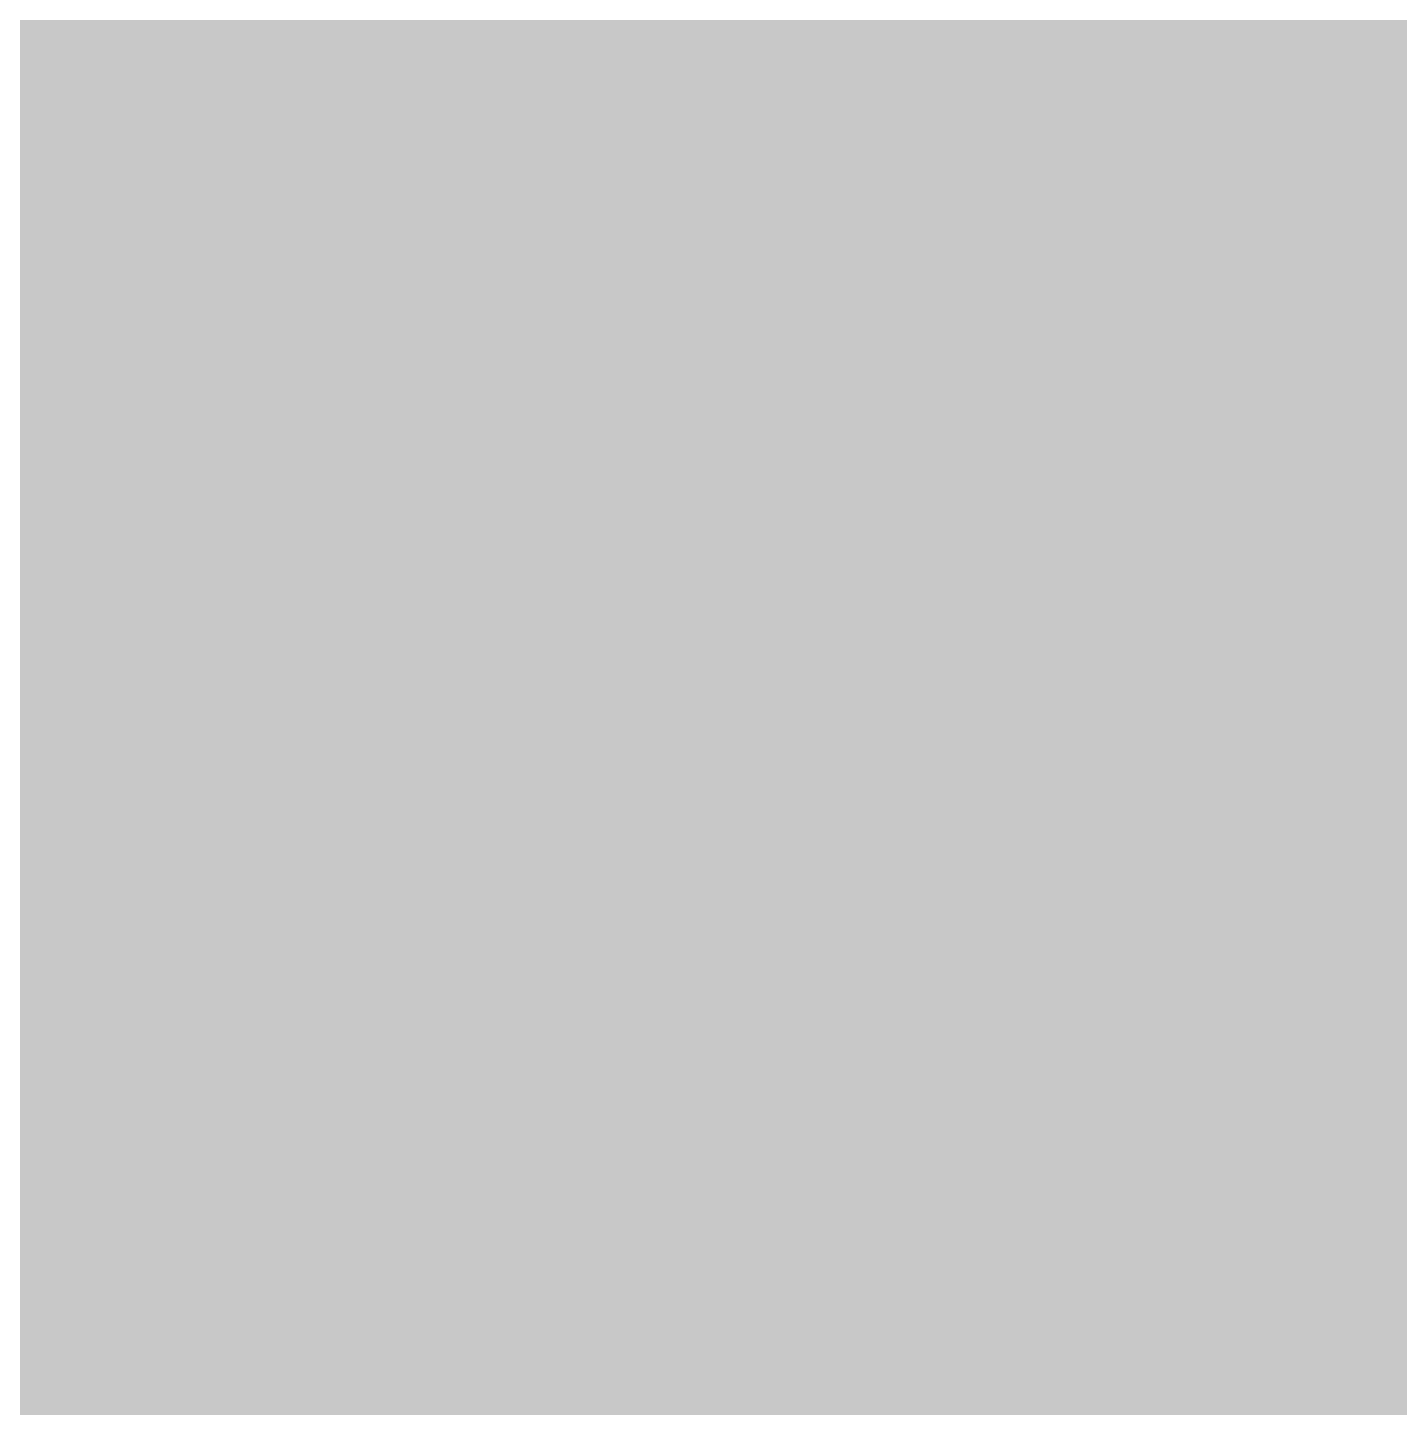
# Model space of a CAD drawing. Header units: millimetres. Extents: x 0 to 590, y 2 to 420.
# Drawn here: x 474.87 to 487.2, y 33.01 to 45.41 of the extents above; entities that cross this region are included whole.
import ezdxf
from ezdxf.xclip import XClip

# ---------------------------------------------------------------- set-up
doc = ezdxf.new("R2010")
doc.units = ezdxf.units.MM
doc.header["$MEASUREMENT"] = 0
doc.layers.get('0').update_dxf_attribs({"linetype": 'CONTINUOUS'})

# ---------------------------------------------------------------- blocks, each defined once
blk = doc.blocks.new('MF28FC3F0')
at = {"true_color": 0xffffff}
for points in [[(0, 420.2), (0, 2.206), (590.355, 2.206), (590.355, 420.2)], [(0, 420.2), (0, 2.437), (590.355, 2.437), (590.355, 420.2)]]:
    blk.add_hatch(color=0, dxfattribs=at).paths.add_polyline_path(points)

msp = doc.modelspace()

# ---------------------------------------------------------------- hatches: boundary and pattern name
at = {"true_color": 0x000007}
h = msp.add_hatch(color=0, dxfattribs=at)
edge = h.paths.add_edge_path()
edge.add_spline(control_points=[(483.197, 41.526), (483.197, 42.234), (483.395, 42.81), (483.806, 43.238), (483.806, 43.238), (484.218, 43.683), (484.712, 43.897), (485.305, 43.897), (485.305, 43.897), (485.799, 43.897), (486.194, 43.732), (486.507, 43.42), (486.507, 43.42), (486.819, 43.09), (486.984, 42.662), (486.984, 42.119), (486.984, 42.119), (486.984, 41.724), (486.902, 41.378), (486.737, 41.049), (486.737, 41.049), (486.622, 40.785), (486.474, 40.571), (486.293, 40.406), (486.293, 40.406), (486.111, 40.225), (485.93, 40.077), (485.716, 39.978), (485.716, 39.978), (485.453, 39.847), (485.156, 39.781), (484.86, 39.781), (484.86, 39.781), (484.547, 39.781), (484.251, 39.863), (483.987, 40.011), (483.987, 40.011), (483.724, 40.159), (483.526, 40.373), (483.395, 40.653), (483.395, 40.653), (483.263, 40.917), (483.197, 41.213), (483.197, 41.526)], knot_values=[0, 0, 0, 0, 0.022727, 0.022727, 0.022727, 0.022727, 0.045455, 0.045455, 0.045455, 0.045455, 0.068182, 0.068182, 0.068182, 0.068182, 0.090909, 0.090909, 0.090909, 0.090909, 0.113636, 0.113636, 0.113636, 0.113636, 0.136364, 0.136364, 0.136364, 0.136364, 0.159091, 0.159091, 0.159091, 0.159091, 0.181818, 0.181818, 0.181818, 0.181818, 0.204545, 0.204545, 0.204545, 0.204545, 0.227273, 0.227273, 0.227273, 0.227273, 1, 1, 1, 1], degree=3, periodic=0)
edge = h.paths.add_edge_path()
edge.add_spline(control_points=[(483.724, 41.493), (483.724, 41.263), (483.757, 41.049), (483.856, 40.851), (483.856, 40.851), (483.954, 40.653), (484.103, 40.505), (484.3, 40.39), (484.3, 40.39), (484.481, 40.275), (484.695, 40.225), (484.893, 40.225), (484.893, 40.225), (485.107, 40.225), (485.305, 40.275), (485.486, 40.373), (485.486, 40.373), (485.667, 40.472), (485.832, 40.604), (485.98, 40.769), (485.98, 40.769), (486.128, 40.95), (486.243, 41.164), (486.326, 41.411), (486.326, 41.411), (486.408, 41.674), (486.457, 41.921), (486.457, 42.152), (486.457, 42.152), (486.457, 42.547), (486.342, 42.876), (486.111, 43.107), (486.111, 43.107), (485.897, 43.337), (485.618, 43.452), (485.288, 43.452), (485.288, 43.452), (484.877, 43.452), (484.514, 43.288), (484.201, 42.926), (484.201, 42.926), (483.872, 42.563), (483.724, 42.086), (483.724, 41.493)], knot_values=[0, 0, 0, 0, 0.022727, 0.022727, 0.022727, 0.022727, 0.045455, 0.045455, 0.045455, 0.045455, 0.068182, 0.068182, 0.068182, 0.068182, 0.090909, 0.090909, 0.090909, 0.090909, 0.113636, 0.113636, 0.113636, 0.113636, 0.136364, 0.136364, 0.136364, 0.136364, 0.159091, 0.159091, 0.159091, 0.159091, 0.181818, 0.181818, 0.181818, 0.181818, 0.204545, 0.204545, 0.204545, 0.204545, 0.227273, 0.227273, 0.227273, 0.227273, 1, 1, 1, 1], degree=3, periodic=0)
msp.add_hatch(color=0, dxfattribs=at).paths.add_polyline_path([(479.904, 34.578), (479.986, 34.973), (480.859, 34.973), (480.859, 35.187), (480.859, 35.187), (480.859, 35.207), (480.858, 35.228), (480.857, 35.248), (480.855, 35.269), (480.853, 35.289), (480.85, 35.31), (480.846, 35.33), (480.843, 35.35), (480.838, 35.37), (480.833, 35.39), (480.828, 35.41), (480.822, 35.43), (480.815, 35.449), (480.809, 35.468), (480.801, 35.487), (480.793, 35.506), (480.785, 35.525), (480.776, 35.543), (480.766, 35.562), (480.756, 35.579), (480.746, 35.597), (480.734, 35.614), (480.723, 35.631), (480.711, 35.648), (480.711, 35.648), (480.698, 35.664), (480.685, 35.679), (480.671, 35.694), (480.657, 35.708), (480.643, 35.722), (480.628, 35.734), (480.612, 35.746), (480.596, 35.758), (480.58, 35.768), (480.563, 35.778), (480.545, 35.787), (480.528, 35.796), (480.509, 35.804), (480.491, 35.811), (480.472, 35.818), (480.452, 35.823), (480.432, 35.829), (480.412, 35.833), (480.391, 35.837), (480.37, 35.84), (480.349, 35.842), (480.327, 35.844), (480.305, 35.845), (480.283, 35.845), (480.242, 35.844), (480.202, 35.841), (480.163, 35.836), (480.125, 35.829), (480.087, 35.82), (480.051, 35.808), (480.015, 35.795), (479.98, 35.779), (479.946, 35.761), (479.913, 35.741), (479.88, 35.719), (479.848, 35.695), (479.817, 35.669), (479.787, 35.64), (479.758, 35.61), (479.729, 35.577), (479.701, 35.542), (479.674, 35.505), (479.647, 35.466), (479.621, 35.424), (479.596, 35.381), (479.572, 35.335), (479.548, 35.287), (479.525, 35.236), (479.048, 35.286), (479.048, 35.286), (479.081, 35.364), (479.117, 35.439), (479.154, 35.511), (479.192, 35.579), (479.232, 35.644), (479.273, 35.706), (479.317, 35.764), (479.361, 35.819), (479.408, 35.87), (479.455, 35.918), (479.505, 35.963), (479.556, 36.004), (479.609, 36.042), (479.663, 36.076), (479.719, 36.108), (479.777, 36.136), (479.836, 36.16), (479.898, 36.182), (479.96, 36.2), (480.025, 36.214), (480.091, 36.226), (480.158, 36.234), (480.228, 36.239), (480.299, 36.241), (480.34, 36.24), (480.38, 36.238), (480.419, 36.235), (480.457, 36.231), (480.494, 36.226), (480.531, 36.22), (480.567, 36.212), (480.602, 36.203), (480.636, 36.194), (480.669, 36.183), (480.702, 36.171), (480.733, 36.158), (480.764, 36.144), (480.795, 36.129), (480.824, 36.114), (480.853, 36.097), (480.881, 36.079), (480.908, 36.06), (480.935, 36.04), (480.96, 36.02), (480.986, 35.998), (481.01, 35.975), (481.034, 35.952), (481.057, 35.928), (481.057, 35.928), (481.081, 35.903), (481.104, 35.877), (481.126, 35.85), (481.147, 35.822), (481.167, 35.793), (481.186, 35.764), (481.204, 35.733), (481.221, 35.702), (481.237, 35.67), (481.252, 35.637), (481.266, 35.603), (481.279, 35.568), (481.291, 35.532), (481.301, 35.495), (481.311, 35.457), (481.32, 35.418), (481.328, 35.378), (481.334, 35.337), (481.34, 35.296), (481.345, 35.253), (481.348, 35.209), (481.351, 35.164), (481.352, 35.118), (481.353, 35.072), (481.353, 35.072), (481.352, 35.01), (481.35, 34.949), (481.347, 34.889), (481.342, 34.829), (481.336, 34.77), (481.328, 34.711), (481.319, 34.653), (481.308, 34.595), (481.296, 34.538), (481.283, 34.482), (481.268, 34.427), (481.252, 34.372), (481.234, 34.318), (481.215, 34.264), (481.195, 34.211), (481.172, 34.159), (481.149, 34.108), (481.124, 34.057), (481.097, 34.008), (481.069, 33.959), (481.039, 33.91), (481.008, 33.863), (480.976, 33.816), (480.941, 33.771), (480.908, 33.726), (480.873, 33.684), (480.838, 33.643), (480.801, 33.605), (480.764, 33.568), (480.725, 33.533), (480.686, 33.5), (480.645, 33.469), (480.603, 33.44), (480.561, 33.412), (480.517, 33.387), (480.472, 33.363), (480.426, 33.342), (480.379, 33.322), (480.332, 33.304), (480.283, 33.288), (480.233, 33.274), (480.182, 33.261), (480.13, 33.251), (480.077, 33.243), (480.023, 33.236), (479.968, 33.231), (479.912, 33.228), (479.855, 33.227), (479.816, 33.228), (479.778, 33.229), (479.741, 33.231), (479.705, 33.234), (479.669, 33.238), (479.635, 33.243), (479.601, 33.248), (479.567, 33.255), (479.535, 33.262), (479.503, 33.27), (479.472, 33.279), (479.441, 33.289), (479.411, 33.3), (479.381, 33.311), (479.352, 33.324), (479.324, 33.337), (479.296, 33.351), (479.269, 33.366), (479.242, 33.382), (479.215, 33.399), (479.189, 33.417), (479.164, 33.435), (479.138, 33.454), (479.114, 33.474), (479.091, 33.495), (479.07, 33.517), (479.05, 33.538), (479.03, 33.561), (479.011, 33.584), (478.993, 33.607), (478.977, 33.631), (478.961, 33.655), (478.945, 33.68), (478.931, 33.705), (478.918, 33.73), (478.906, 33.756), (478.894, 33.783), (478.884, 33.81), (478.875, 33.837), (478.866, 33.865), (478.859, 33.893), (478.852, 33.921), (478.846, 33.95), (478.842, 33.979), (478.838, 34.009), (478.836, 34.039), (478.834, 34.069), (478.834, 34.1), (479.311, 34.149), (479.311, 34.149), (479.313, 34.129), (479.316, 34.109), (479.319, 34.089), (479.322, 34.07), (479.326, 34.051), (479.33, 34.032), (479.335, 34.014), (479.34, 33.996), (479.345, 33.978), (479.351, 33.961), (479.358, 33.944), (479.365, 33.927), (479.372, 33.911), (479.38, 33.895), (479.389, 33.879), (479.398, 33.864), (479.407, 33.849), (479.418, 33.835), (479.429, 33.82), (479.44, 33.806), (479.452, 33.793), (479.465, 33.78), (479.478, 33.767), (479.492, 33.754), (479.492, 33.754), (479.505, 33.742), (479.518, 33.731), (479.531, 33.72), (479.544, 33.709), (479.558, 33.699), (479.573, 33.689), (479.587, 33.68), (479.602, 33.672), (479.617, 33.664), (479.633, 33.657), (479.649, 33.65), (479.665, 33.643), (479.682, 33.637), (479.699, 33.632), (479.716, 33.627), (479.734, 33.623), (479.752, 33.619), (479.77, 33.615), (479.789, 33.613), (479.808, 33.61), (479.827, 33.608), (479.847, 33.607), (479.867, 33.606), (479.887, 33.606), (479.916, 33.607), (479.944, 33.608), (479.972, 33.61), (479.999, 33.613), (480.025, 33.617), (480.051, 33.622), (480.077, 33.627), (480.102, 33.634), (480.127, 33.641), (480.151, 33.649), (480.175, 33.658), (480.198, 33.668), (480.221, 33.679), (480.244, 33.69), (480.266, 33.703), (480.288, 33.716), (480.309, 33.73), (480.33, 33.745), (480.35, 33.761), (480.37, 33.778), (480.39, 33.795), (480.41, 33.814), (480.429, 33.833), (480.447, 33.853), (480.447, 33.853), (480.466, 33.874), (480.484, 33.896), (480.501, 33.918), (480.519, 33.941), (480.536, 33.965), (480.552, 33.989), (480.569, 34.015), (480.585, 34.041), (480.6, 34.068), (480.615, 34.096), (480.63, 34.124), (480.645, 34.154), (480.659, 34.184), (480.673, 34.215), (480.687, 34.247), (480.7, 34.28), (480.713, 34.314), (480.725, 34.349), (480.737, 34.384), (480.749, 34.421), (480.761, 34.459), (480.772, 34.497), (480.783, 34.537), (480.793, 34.578), (480.793, 34.578), (479.904, 34.578), (480.793, 34.578)])
h = msp.add_hatch(color=0, dxfattribs=at)
h.paths.add_polyline_path([(482.291, 36.175), (484.465, 36.175), (483.856, 33.293), (483.362, 33.293), (483.905, 35.763), (482.687, 35.763), (482.324, 34.034), (482.324, 34.034), (482.316, 33.998), (482.308, 33.962), (482.299, 33.928), (482.29, 33.894), (482.281, 33.862), (482.272, 33.83), (482.262, 33.8), (482.252, 33.77), (482.242, 33.742), (482.232, 33.714), (482.222, 33.687), (482.211, 33.662), (482.2, 33.637), (482.189, 33.613), (482.178, 33.59), (482.166, 33.568), (482.154, 33.547), (482.141, 33.527), (482.129, 33.508), (482.116, 33.49), (482.103, 33.472), (482.089, 33.456), (482.075, 33.44), (482.061, 33.425), (482.061, 33.425), (482.048, 33.411), (482.035, 33.397), (482.022, 33.384), (482.007, 33.372), (481.993, 33.36), (481.978, 33.348), (481.962, 33.337), (481.946, 33.327), (481.929, 33.317), (481.912, 33.308), (481.894, 33.299), (481.876, 33.291), (481.857, 33.284), (481.838, 33.277), (481.818, 33.271), (481.798, 33.265), (481.777, 33.26), (481.755, 33.256), (481.733, 33.252), (481.711, 33.249), (481.688, 33.247), (481.665, 33.245), (481.641, 33.244), (481.616, 33.244), (481.604, 33.244), (481.591, 33.244), (481.577, 33.245), (481.563, 33.245), (481.548, 33.246), (481.533, 33.247), (481.518, 33.248), (481.502, 33.249), (481.485, 33.251), (481.468, 33.252), (481.451, 33.254), (481.433, 33.256), (481.415, 33.258), (481.396, 33.261), (481.377, 33.263), (481.358, 33.266), (481.338, 33.269), (481.318, 33.272), (481.297, 33.275), (481.276, 33.278), (481.255, 33.282), (481.233, 33.285), (481.211, 33.289), (481.188, 33.293), (481.271, 33.688), (481.271, 33.688), (481.281, 33.688), (481.291, 33.688), (481.301, 33.688), (481.31, 33.688), (481.32, 33.688), (481.33, 33.688), (481.339, 33.688), (481.348, 33.688), (481.357, 33.688), (481.366, 33.688), (481.375, 33.688), (481.384, 33.688), (481.393, 33.688), (481.401, 33.688), (481.41, 33.688), (481.418, 33.688), (481.427, 33.688), (481.435, 33.688), (481.443, 33.688), (481.452, 33.688), (481.46, 33.688), (481.468, 33.688), (481.476, 33.688), (481.485, 33.688), (481.485, 33.688), (481.501, 33.689), (481.517, 33.689), (481.532, 33.69), (481.546, 33.691), (481.561, 33.693), (481.574, 33.694), (481.587, 33.696), (481.6, 33.699), (481.612, 33.701), (481.624, 33.704), (481.635, 33.708), (481.645, 33.711), (481.655, 33.715), (481.665, 33.719), (481.674, 33.723), (481.682, 33.727), (481.69, 33.732), (481.698, 33.737), (481.705, 33.742), (481.711, 33.748), (481.717, 33.753), (481.722, 33.759), (481.727, 33.765), (481.732, 33.771), (481.736, 33.78), (481.741, 33.79), (481.745, 33.802), (481.751, 33.815), (481.756, 33.829), (481.762, 33.845), (481.768, 33.862), (481.774, 33.88), (481.781, 33.9), (481.788, 33.921), (481.795, 33.943), (481.802, 33.966), (481.809, 33.991), (481.816, 34.017), (481.824, 34.045), (481.832, 34.073), (481.839, 34.103), (481.847, 34.134), (481.855, 34.167), (481.864, 34.2), (481.872, 34.235), (481.88, 34.271), (481.888, 34.309), (481.896, 34.347), (482.291, 36.175), (481.896, 34.347)])
edge = h.paths.add_edge_path()
edge.add_line((490.014, 34.265), (490.491, 34.215))
edge.add_spline(control_points=[(490.491, 34.215), (490.425, 33.985), (490.277, 33.754), (490.03, 33.54), (490.03, 33.54), (489.783, 33.326), (489.487, 33.227), (489.141, 33.227), (489.141, 33.227), (488.927, 33.227), (488.729, 33.277), (488.548, 33.376), (488.548, 33.376), (488.367, 33.474), (488.236, 33.606), (488.137, 33.804), (488.137, 33.804), (488.054, 33.985), (488.005, 34.199), (488.005, 34.446), (488.005, 34.446), (488.005, 34.759), (488.071, 35.055), (488.219, 35.351), (488.219, 35.351), (488.367, 35.648), (488.565, 35.878), (488.795, 36.01), (488.795, 36.01), (489.026, 36.158), (489.273, 36.241), (489.536, 36.241), (489.536, 36.241), (489.882, 36.241), (490.162, 36.125), (490.36, 35.911), (490.36, 35.911), (490.574, 35.697), (490.672, 35.401), (490.672, 35.039), (490.672, 35.039), (490.672, 34.89), (490.656, 34.759), (490.639, 34.611)], knot_values=[0, 0, 0, 0, 0.022727, 0.022727, 0.022727, 0.022727, 0.045455, 0.045455, 0.045455, 0.045455, 0.068182, 0.068182, 0.068182, 0.068182, 0.090909, 0.090909, 0.090909, 0.090909, 0.113636, 0.113636, 0.113636, 0.113636, 0.136364, 0.136364, 0.136364, 0.136364, 0.159091, 0.159091, 0.159091, 0.159091, 0.181818, 0.181818, 0.181818, 0.181818, 0.204545, 0.204545, 0.204545, 0.204545, 0.227273, 0.227273, 0.227273, 0.227273, 1, 1, 1, 1], degree=3, periodic=0)
edge.add_line((490.639, 34.611), (488.515, 34.611))
edge.add_spline(control_points=[(488.515, 34.611), (488.499, 34.545), (488.499, 34.495), (488.499, 34.446), (488.499, 34.446), (488.499, 34.182), (488.565, 33.985), (488.68, 33.837), (488.68, 33.837), (488.812, 33.688), (488.96, 33.623), (489.141, 33.623), (489.141, 33.623), (489.306, 33.623), (489.47, 33.672), (489.635, 33.787), (489.635, 33.787), (489.8, 33.902), (489.931, 34.051), (490.014, 34.265)], knot_values=[0, 0, 0, 0, 0.05, 0.05, 0.05, 0.05, 0.1, 0.1, 0.1, 0.1, 0.15, 0.15, 0.15, 0.15, 0.2, 0.2, 0.2, 0.2, 1, 1, 1, 1], degree=3, periodic=0)
edge = h.paths.add_edge_path()
edge.add_line((488.598, 34.973), (490.211, 34.973))
edge.add_spline(control_points=[(490.211, 34.973), (490.211, 35.022), (490.211, 35.072), (490.211, 35.088), (490.211, 35.088), (490.211, 35.335), (490.146, 35.516), (490.03, 35.648), (490.03, 35.648), (489.899, 35.78), (489.75, 35.845), (489.553, 35.845), (489.553, 35.845), (489.339, 35.845), (489.158, 35.78), (488.976, 35.631), (488.976, 35.631), (488.812, 35.483), (488.68, 35.269), (488.598, 34.973)], knot_values=[0, 0, 0, 0, 0.05, 0.05, 0.05, 0.05, 0.1, 0.1, 0.1, 0.1, 0.15, 0.15, 0.15, 0.15, 0.2, 0.2, 0.2, 0.2, 1, 1, 1, 1], degree=3, periodic=0)
h.paths.add_polyline_path([(494.855, 36.175), (495.332, 36.175), (495.052, 34.94), (495.151, 34.94), (495.151, 34.94), (495.167, 34.94), (495.184, 34.941), (495.2, 34.941), (495.215, 34.943), (495.231, 34.944), (495.246, 34.946), (495.262, 34.948), (495.277, 34.951), (495.291, 34.954), (495.306, 34.957), (495.32, 34.961), (495.334, 34.965), (495.348, 34.969), (495.361, 34.973), (495.375, 34.978), (495.388, 34.984), (495.4, 34.989), (495.413, 34.995), (495.425, 35.002), (495.437, 35.008), (495.448, 35.015), (495.459, 35.023), (495.47, 35.031), (495.48, 35.039), (495.48, 35.039), (495.491, 35.047), (495.502, 35.057), (495.513, 35.068), (495.524, 35.08), (495.536, 35.093), (495.549, 35.107), (495.561, 35.121), (495.574, 35.137), (495.588, 35.154), (495.602, 35.172), (495.616, 35.191), (495.631, 35.212), (495.646, 35.233), (495.661, 35.255), (495.677, 35.278), (495.694, 35.302), (495.711, 35.327), (495.728, 35.354), (495.746, 35.381), (495.764, 35.409), (495.783, 35.438), (495.802, 35.469), (495.822, 35.5), (495.843, 35.533), (495.863, 35.565), (495.883, 35.596), (495.903, 35.627), (495.922, 35.656), (495.941, 35.685), (495.96, 35.712), (495.979, 35.738), (495.997, 35.764), (496.015, 35.788), (496.032, 35.812), (496.05, 35.834), (496.067, 35.856), (496.084, 35.876), (496.1, 35.896), (496.117, 35.915), (496.133, 35.933), (496.149, 35.95), (496.164, 35.966), (496.18, 35.981), (496.195, 35.995), (496.21, 36.008), (496.225, 36.021), (496.24, 36.032), (496.254, 36.043), (496.254, 36.043), (496.269, 36.053), (496.284, 36.063), (496.299, 36.072), (496.315, 36.081), (496.331, 36.09), (496.347, 36.098), (496.364, 36.106), (496.381, 36.114), (496.399, 36.121), (496.417, 36.128), (496.435, 36.134), (496.454, 36.14), (496.473, 36.145), (496.493, 36.15), (496.513, 36.155), (496.534, 36.159), (496.555, 36.163), (496.576, 36.166), (496.598, 36.168), (496.621, 36.171), (496.643, 36.172), (496.667, 36.174), (496.691, 36.174), (496.715, 36.175), (496.715, 36.175), (496.946, 36.175), (496.847, 35.78), (496.732, 35.78), (496.732, 35.78), (496.717, 35.779), (496.704, 35.779), (496.69, 35.779), (496.677, 35.778), (496.664, 35.777), (496.651, 35.776), (496.639, 35.775), (496.627, 35.774), (496.616, 35.773), (496.605, 35.771), (496.594, 35.769), (496.584, 35.767), (496.573, 35.765), (496.564, 35.763), (496.554, 35.76), (496.545, 35.758), (496.536, 35.755), (496.528, 35.752), (496.52, 35.749), (496.512, 35.745), (496.505, 35.742), (496.498, 35.738), (496.491, 35.734), (496.485, 35.73), (496.485, 35.73), (496.478, 35.726), (496.472, 35.721), (496.465, 35.715), (496.459, 35.708), (496.452, 35.701), (496.444, 35.693), (496.437, 35.685), (496.429, 35.676), (496.421, 35.666), (496.413, 35.656), (496.405, 35.645), (496.396, 35.633), (496.387, 35.621), (496.378, 35.609), (496.369, 35.595), (496.359, 35.581), (496.349, 35.567), (496.339, 35.552), (496.328, 35.536), (496.317, 35.52), (496.306, 35.503), (496.295, 35.486), (496.283, 35.469), (496.271, 35.45), (496.256, 35.424), (496.242, 35.398), (496.228, 35.372), (496.213, 35.348), (496.199, 35.323), (496.185, 35.299), (496.171, 35.276), (496.157, 35.254), (496.143, 35.232), (496.129, 35.211), (496.115, 35.19), (496.102, 35.17), (496.089, 35.151), (496.076, 35.133), (496.063, 35.115), (496.05, 35.098), (496.037, 35.081), (496.025, 35.066), (496.013, 35.051), (496.002, 35.037), (495.99, 35.024), (495.979, 35.012), (495.968, 35), (495.958, 34.989), (495.945, 34.977), (495.933, 34.965), (495.92, 34.954), (495.907, 34.942), (495.894, 34.932), (495.88, 34.921), (495.867, 34.911), (495.853, 34.901), (495.839, 34.891), (495.825, 34.882), (495.81, 34.873), (495.795, 34.864), (495.78, 34.855), (495.765, 34.847), (495.749, 34.839), (495.733, 34.831), (495.717, 34.823), (495.701, 34.816), (495.684, 34.808), (495.667, 34.801), (495.65, 34.795), (495.632, 34.788), (495.614, 34.781), (495.596, 34.775), (495.612, 34.769), (495.628, 34.762), (495.643, 34.756), (495.658, 34.749), (495.672, 34.742), (495.686, 34.735), (495.699, 34.727), (495.713, 34.72), (495.726, 34.712), (495.738, 34.704), (495.75, 34.695), (495.762, 34.687), (495.774, 34.678), (495.786, 34.669), (495.797, 34.659), (495.808, 34.65), (495.819, 34.64), (495.829, 34.629), (495.84, 34.619), (495.851, 34.608), (495.861, 34.597), (495.871, 34.585), (495.882, 34.573), (495.892, 34.561), (495.9, 34.551), (495.909, 34.54), (495.917, 34.528), (495.926, 34.516), (495.935, 34.503), (495.944, 34.49), (495.953, 34.476), (495.962, 34.462), (495.971, 34.448), (495.981, 34.432), (495.99, 34.417), (495.999, 34.401), (496.008, 34.384), (496.018, 34.367), (496.027, 34.349), (496.036, 34.331), (496.045, 34.312), (496.054, 34.293), (496.063, 34.273), (496.072, 34.252), (496.081, 34.232), (496.089, 34.21), (496.098, 34.188), (496.106, 34.166), (496.106, 34.166), (496.435, 33.293), (495.925, 33.293), (495.661, 34.001), (495.661, 34.001), (495.649, 34.036), (495.637, 34.069), (495.624, 34.101), (495.612, 34.132), (495.6, 34.162), (495.588, 34.19), (495.575, 34.218), (495.563, 34.244), (495.551, 34.269), (495.539, 34.294), (495.527, 34.317), (495.515, 34.339), (495.504, 34.36), (495.492, 34.38), (495.48, 34.399), (495.469, 34.417), (495.457, 34.434), (495.446, 34.45), (495.435, 34.466), (495.424, 34.48), (495.413, 34.493), (495.402, 34.506), (495.392, 34.517), (495.382, 34.528), (495.382, 34.528), (495.371, 34.536), (495.36, 34.544), (495.348, 34.552), (495.336, 34.56), (495.324, 34.567), (495.311, 34.574), (495.297, 34.581), (495.283, 34.587), (495.269, 34.594), (495.254, 34.6), (495.239, 34.605), (495.223, 34.611), (495.207, 34.615), (495.19, 34.62), (495.173, 34.624), (495.156, 34.628), (495.138, 34.632), (495.12, 34.635), (495.101, 34.637), (495.082, 34.639), (495.063, 34.641), (495.043, 34.642), (495.023, 34.643), (495.003, 34.643), (494.706, 33.293), (494.212, 33.293), (494.855, 36.175), (494.212, 33.293)])

# ---------------------------------------------------------------- block references
at = {"color": 0, "true_color": 0xffffff}
ref = msp.add_blockref('MF28FC3F0', (0, 0), dxfattribs=at)
XClip(ref).set_block_clipping_path([(0, 2.1075862069), (590.3875862069, 420.2)])

doc.saveas('drawing.dxf')
